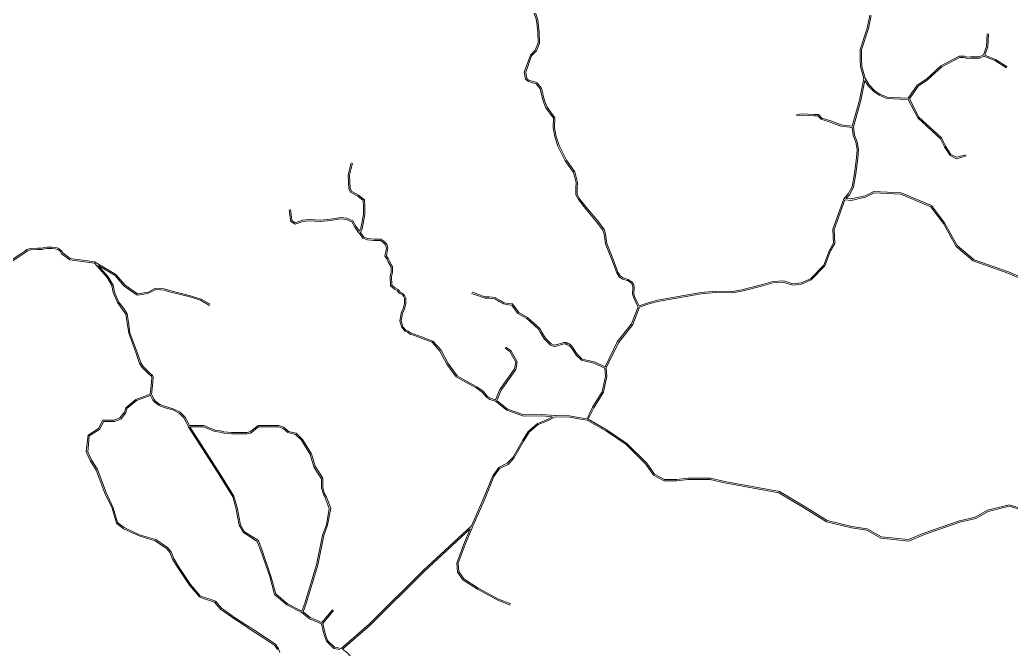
# Model space of a CAD drawing. Header units: millimetres. Extents: x 617885 to 663705, y 7172943 to 7234736.
# Drawn here: x 630358 to 634792, y 7210262 to 7213076 of the extents above; entities that cross this region are included whole.
import ezdxf

# ---------------------------------------------------------------- set-up
doc = ezdxf.new("R2010")
doc.units = ezdxf.units.MM
doc.layers.add('VIAS', color=7, linetype='Continuous', lineweight=5)

msp = doc.modelspace()

# ---------------------------------------------------------------- linework, layer by layer
at = {"layer": 'VIAS', "color": 253}
for points in [[(632380.5, 7211857.9), (632406.8, 7211848.5), (632438.2, 7211837.4), (632456.6, 7211837.4), (632483.7, 7211833.6), (632504.9, 7211822), (632523.2, 7211811), (632545.1, 7211807.4), (632561.3, 7211805.4), (632577.1, 7211783.7), (632589.8, 7211767.3), (632629, 7211745), (632682.4, 7211697.1), (632692, 7211679.8), (632708.7, 7211652), (632734.3, 7211626.5), (632747.9, 7211621.4), (632767.3, 7211624.9), (632774.8, 7211628.6), (632792.3, 7211632.5), (632800.9, 7211632.5), (632808.7, 7211628.6), (632816.7, 7211626.6), (632826.9, 7211616.5), (632836.4, 7211603.1), (632851.3, 7211580.8), (632873, 7211559.1), (632926.9, 7211546.1), (632975.2, 7211524.7), (633030.2, 7211635.4), (633093.9, 7211715.9), (633123.3, 7211793), (633116.5, 7211805.9), (633103.6, 7211832), (633098.7, 7211849.7), (633099.9, 7211876.9), (633098.3, 7211888.7), (633091.6, 7211899.1), (633076.1, 7211909.8), (633053.4, 7211916.6), (633038.4, 7211926.8), (633027.4, 7211944.9), (633004.8, 7212006.5), (632977.6, 7212074.8), (632971.8, 7212117.8), (632965.6, 7212135), (632937.8, 7212173), (632892.2, 7212226.3), (632856.7, 7212272.1), (632844.7, 7212293.5), (632844.7, 7212325), (632845.5, 7212348.1), (632834.4, 7212393.2), (632797.4, 7212445.4), (632764, 7212511.2), (632750.2, 7212552), (632742.8, 7212592.9), (632744.4, 7212635.9), (632710.8, 7212682.5), (632698.9, 7212711.7), (632684.9, 7212767.6), (632667.9, 7212789.4), (632657.3, 7212792.9), (632629.7, 7212800.8), (632619.6, 7212811), (632614.1, 7212842.1), (632641.5, 7212917.7), (632663.3, 7212940.7), (632675.7, 7212972.9), (632674.4, 7213020.8), (632669.3, 7213074), (632656.8, 7213109.2)], [(633831.9, 7212647), (633859, 7212648.8), (633910, 7212646.1), (633927.9, 7212646.1), (633942.2, 7212630.9), (633982.9, 7212618.9), (634029.7, 7212600.6), (634080.6, 7212594.5), (634084.9, 7212559.1), (634096.8, 7212528.9), (634103.1, 7212495.9), (634099.5, 7212458.1), (634090.9, 7212388), (634080.4, 7212329.6), (634063.3, 7212297.2), (634043.9, 7212275.7), (634043.4, 7212274.7), (633994.6, 7212139.5), (633997.3, 7212077.7), (633978.9, 7212045.4), (633954, 7211978.6), (633893.8, 7211918.4), (633852.5, 7211900.1), (633816, 7211895.5), (633775.5, 7211908), (633726.1, 7211906.4), (633674.1, 7211890.7), (633586.6, 7211868.8), (633544.8, 7211861.1), (633471.4, 7211862.7), (633403.8, 7211856.4), (633210.6, 7211821.7), (633164.4, 7211809.5), (633128, 7211796.8), (633121.9, 7211808.7), (633109.2, 7211834.2), (633104.7, 7211850.4), (633106, 7211877.2), (633104, 7211890.9), (633096, 7211903.3), (633078.8, 7211915.3), (633056, 7211922.1), (633042.8, 7211931), (633032.8, 7211947.5), (633010.4, 7212008.6), (632983.5, 7212076.4), (632977.6, 7212119.2), (632971, 7212137.8), (632942.5, 7212176.7), (632896.8, 7212230.1), (632861.7, 7212275.4), (632850.7, 7212295), (632850.7, 7212324.9), (632851.5, 7212348.7), (632839.9, 7212395.7), (632802.5, 7212448.5), (632769.6, 7212513.5), (632756, 7212553.5), (632748.8, 7212593.4), (632750.4, 7212637.7), (632716.1, 7212685.4), (632704.6, 7212713.6), (632690.4, 7212770.3), (632671.5, 7212794.5), (632659.1, 7212798.7), (632632.9, 7212806.2), (632625.1, 7212813.9), (632620.3, 7212841.6), (632646.7, 7212914.5), (632668.5, 7212937.5), (632681.7, 7212971.8), (632680.4, 7213021.2), (632675.2, 7213075.4), (632662.2, 7213112)], [(634159.8, 7213097), (634148.5, 7213038.4), (634115.8, 7212942.8), (634115.8, 7212900.9), (634117.6, 7212865.7), (634132.8, 7212812.8), (634113.2, 7212716.6), (634081.1, 7212600.4), (634031.1, 7212606.5), (633984.9, 7212624.6), (633945.4, 7212636.2), (633930.5, 7212652.1), (633910.1, 7212652.1), (633859, 7212654.8), (633831.5, 7212653)], [(634165.6, 7213095), (634154.3, 7213036.8), (634121.8, 7212941.9), (634121.8, 7212901.1), (634123.6, 7212866.7), (634138.7, 7212814.2), (634156.9, 7212784.5), (634182.6, 7212758), (634205, 7212744), (634237.2, 7212729.3), (634295.3, 7212726.5), (634331.7, 7212726), (634371.1, 7212783.9), (634414.7, 7212811.8), (634478, 7212870), (634559, 7212913.5), (634582.7, 7212912.9), (634594.2, 7212908.7), (634610.7, 7212909.7), (634649.4, 7212909.7), (634667.8, 7212918.5), (634682.1, 7212956.1), (634684.2, 7213012.9)], [(634690.2, 7213012.6), (634688, 7212954.9), (634674, 7212918), (634721.4, 7212898.8), (634773.7, 7212865.8)], [(634588.7, 7212472.7), (634547.3, 7212461.3), (634522.6, 7212473.2), (634498.7, 7212511.5), (634480.1, 7212547.8), (634378.6, 7212641.2), (634336.8, 7212722.8), (634375.4, 7212779.5), (634418.3, 7212807), (634481.5, 7212865), (634560.4, 7212907.5), (634581.6, 7212906.9), (634593.4, 7212902.6), (634610.9, 7212903.7), (634650.7, 7212903.7), (634670.3, 7212913), (634718.7, 7212893.5), (634770.5, 7212860.7)], [(634590.2, 7212466.9), (634546.7, 7212454.9), (634518.4, 7212468.5), (634493.5, 7212508.6), (634475.3, 7212544.1), (634373.8, 7212637.6), (634331.5, 7212720), (634295.1, 7212720.5), (634235.8, 7212723.3), (634202.2, 7212738.7), (634178.8, 7212753.3), (634152.2, 7212780.8), (634137.3, 7212804.9), (634119, 7212715.2), (634086.3, 7212596.9), (634090.8, 7212560.6), (634102.6, 7212530.6), (634109.1, 7212496.2), (634105.5, 7212457.4), (634096.9, 7212387.1), (634086.1, 7212327.6), (634068.2, 7212293.7), (634052.5, 7212276.2), (634075.3, 7212274.7), (634138.2, 7212289), (634177.8, 7212308.1), (634299.2, 7212302.4), (634436, 7212244.9), (634493.6, 7212168.1), (634550.5, 7212066.2), (634625.8, 7212002.8), (634779.9, 7211948.3), (634824.7, 7211929.4)], [(631568, 7212227), (631572.2, 7212193.2), (631574.9, 7212178.3), (631589.5, 7212168.6), (631622.8, 7212179.5), (631651.4, 7212182.7), (631701.9, 7212180.3), (631747.2, 7212184.3), (631794, 7212191.5), (631820.5, 7212189.1), (631847.5, 7212176.4), (631860.6, 7212152.5), (631876.8, 7212130.1), (631883.1, 7212143.8), (631894.8, 7212205.5), (631894.8, 7212240.8), (631893.2, 7212268.3), (631869.8, 7212286.9), (631838.4, 7212303.5), (631829.4, 7212320.3), (631826.7, 7212381.2), (631840.4, 7212436.1)], [(631846.2, 7212434.6), (631832.7, 7212380.6), (631835.4, 7212321.9), (631842.8, 7212307.9), (631873.1, 7212291.9), (631899.1, 7212271.4), (631900.8, 7212241), (631900.8, 7212204.9), (631888.8, 7212141.9), (631880.9, 7212124.5), (631895.8, 7212104), (631913.7, 7212097.7), (631941.9, 7212095.1), (631972.7, 7212095.1), (631985.5, 7212086.6), (631999.4, 7212072.8), (632003.6, 7212055.7), (631997.2, 7212021.1), (632005.8, 7212008.8), (632011.1, 7211996.9), (632024.5, 7211972.9), (632024.5, 7211945.7), (632020.6, 7211928.7), (632021.8, 7211888.7), (632036.2, 7211876.8), (632049.5, 7211870.1), (632058.7, 7211858.3), (632074.4, 7211849.1), (632078.9, 7211843.2), (632084.5, 7211831.9), (632084.5, 7211807.4), (632081.8, 7211793.8), (632077.8, 7211783.1), (632068.8, 7211762.5), (632066.2, 7211745.9), (632063.7, 7211730.8), (632066.2, 7211721), (632071.2, 7211703.5), (632084.7, 7211688.8), (632094.8, 7211683.7), (632107.6, 7211674.7), (632121.6, 7211670.9), (632154.5, 7211658.5), (632205.5, 7211639), (632241.7, 7211598.3), (632272.9, 7211539.1), (632313.8, 7211483.6), (632356.1, 7211460.3), (632402.1, 7211435.1), (632429.6, 7211415.3), (632450.2, 7211391.9), (632462.8, 7211384), (632485.5, 7211376.9), (632505, 7211422.6), (632570.3, 7211514.8), (632576.7, 7211544.9), (632549.2, 7211592.6), (632528.8, 7211607.2)], [(634823.2, 7211923.6), (634777.7, 7211942.7), (634622.7, 7211997.5), (634545.8, 7212062.3), (634488.6, 7212164.8), (634432.1, 7212240), (634297.9, 7212296.5), (634179.1, 7212302.1), (634140.2, 7212283.3), (634075.8, 7212268.6), (634048.2, 7212270.5), (634000.6, 7212138.6), (634003.4, 7212076.2), (633984.3, 7212042.9), (633959.1, 7211975.2), (633897.3, 7211913.4), (633854.1, 7211894.3), (633815.5, 7211889.4), (633774.6, 7211902), (633727, 7211900.4), (633675.7, 7211884.9), (633587.9, 7211863), (633545.3, 7211855.1), (633471.6, 7211856.6), (633404.6, 7211850.4), (633211.9, 7211815.8), (633166.2, 7211803.7), (633128.9, 7211790.8), (633099.2, 7211712.9), (633035.3, 7211632.1), (632979.7, 7211520.2), (632983.4, 7211481.2), (632968.2, 7211410.8), (632924.5, 7211340.4), (632900.3, 7211290.3), (632984.8, 7211241), (633073.4, 7211182), (633162.1, 7211093.4), (633196.1, 7211044.8), (633241.4, 7211021), (633296.9, 7211021), (633346, 7211025.9), (633447, 7211025.9), (633511, 7211011.1), (633755.5, 7210966.9), (633859, 7210905.3), (633968.9, 7210837), (634078.7, 7210810.1), (634147.8, 7210800.3), (634211.5, 7210763.6), (634332.7, 7210751.5), (634401.5, 7210780.1), (634560.2, 7210835.6), (634631.2, 7210851.4), (634686.6, 7210883), (634782.8, 7210907), (635002.4, 7210842)], [(631562, 7212226.3), (631566.3, 7212192.3), (631569.5, 7212174.7), (631588.6, 7212162), (631624.1, 7212173.6), (631651.6, 7212176.7), (631702, 7212174.3), (631748, 7212178.3), (631794.1, 7212185.5), (631818.9, 7212183.2), (631843.1, 7212171.8), (631855.6, 7212149.3), (631873.1, 7212125.1), (631877.8, 7212118.6), (631892, 7212099), (631912.4, 7212091.8), (631941.7, 7212089.1), (631970.9, 7212089.1), (631981.7, 7212082), (631993.9, 7212069.7), (631997.5, 7212055.5), (631990.9, 7212019.7), (632000.6, 7212005.8), (632005.7, 7211994.2), (632018.5, 7211971.3), (632018.5, 7211946.3), (632014.5, 7211929.3), (632015.9, 7211885.8), (632032.9, 7211871.7), (632045.6, 7211865.3), (632054.7, 7211853.7), (632070.4, 7211844.5), (632073.8, 7211840), (632078.5, 7211830.5), (632078.5, 7211808), (632076, 7211795.5), (632072.2, 7211785.3), (632063, 7211764.2), (632060.3, 7211746.8), (632057.6, 7211730.6), (632060.4, 7211719.5), (632065.8, 7211700.5), (632081, 7211683.9), (632091.8, 7211678.5), (632105.1, 7211669.2), (632119.8, 7211665.2), (632152.4, 7211652.9), (632202, 7211634), (632236.8, 7211594.9), (632267.8, 7211535.9), (632309.7, 7211479), (632353.2, 7211455), (632398.8, 7211430), (632425.6, 7211410.8), (632446.2, 7211387.2), (632460.3, 7211378.5), (632485.8, 7211370.5), (632536.6, 7211330.3), (632610.7, 7211303.5), (632692.7, 7211304.5), (632740.7, 7211301.2), (632715.4, 7211287.8), (632673.2, 7211271), (632631.7, 7211235.5), (632607.3, 7211196), (632562.6, 7211118.8), (632537.9, 7211093.1), (632499.8, 7211074.6), (632472.8, 7211037), (632430.1, 7210932.3), (632378.3, 7210812.6), (632162.5, 7210613.5), (631920.5, 7210374.3), (631795.2, 7210265.3), (631764.6, 7210271), (631734.6, 7210301), (631723, 7210331.8), (631713.1, 7210377.2), (631760.2, 7210434.6)], [(630319.4, 7212000.9), (630362.8, 7212030.1), (630380.7, 7212041.9), (630388.5, 7212049), (630403.8, 7212053), (630436.4, 7212055.3), (630447.9, 7212055.3), (630457.2, 7212054.6), (630466.5, 7212057.5), (630479.7, 7212059.8), (630490.6, 7212059.8), (630501.9, 7212059), (630517.2, 7212058.3), (630528.4, 7212055.1), (630534.3, 7212051.7), (630543.9, 7212042.9), (630549.3, 7212033.3), (630582.9, 7212008.1), (630692.9, 7211993.3), (630694.1, 7211992.9), (630787.8, 7211937), (630828.6, 7211889.4), (630884.4, 7211850.9), (630904.9, 7211853.5), (630931.5, 7211858.8), (630964.6, 7211876.7), (630987.2, 7211873.9), (631003.7, 7211872.5), (631028.4, 7211865.7), (631115.4, 7211843.9), (631168.8, 7211827.5), (631209, 7211803.7)], [(630322.6, 7211995.8), (630366.2, 7212025.1), (630384.3, 7212037.2), (630391.5, 7212043.6), (630404.7, 7212047.1), (630436.6, 7212049.3), (630447.6, 7212049.3), (630457.8, 7212048.5), (630467.9, 7212051.6), (630480.3, 7212053.8), (630490.4, 7212053.8), (630501.6, 7212053), (630516.2, 7212052.3), (630526.1, 7212049.5), (630530.7, 7212046.9), (630539.1, 7212039.2), (630544.7, 7212029.2), (630580.6, 7212002.3), (630691, 7211987.5), (630748.1, 7211923.4), (630769.4, 7211887.5), (630774.8, 7211856.5), (630794.1, 7211812.4), (630817.3, 7211781), (630831.9, 7211759.1), (630837.7, 7211721.5), (630844.5, 7211674.5), (630862.5, 7211625.9), (630878.6, 7211583.5), (630893.1, 7211539), (630905.4, 7211521.4), (630930.2, 7211495.5), (630945.9, 7211481.8), (630947.8, 7211476.5), (630946.3, 7211455.1), (630941.1, 7211402.5), (630876.4, 7211378.6), (630831.3, 7211341), (630826.3, 7211321.2), (630805.3, 7211295.5), (630779.7, 7211286.2), (630729.6, 7211286.2), (630709.6, 7211248.7), (630662.6, 7211219.1), (630660, 7211195.6), (630655, 7211143.5), (630672.5, 7211106), (630699.4, 7211062.2), (630738.4, 7210959.9), (630770.1, 7210891.6), (630789.8, 7210825), (630820.7, 7210800.3), (630891.5, 7210768), (630963.1, 7210746.7), (631014.3, 7210712.1), (631029, 7210694.4), (631041.1, 7210664.1), (631062.7, 7210628.8), (631116.3, 7210547.7), (631160.9, 7210495.7), (631177, 7210488.7), (631206.7, 7210479.1), (631228.8, 7210471.8), (631255.3, 7210440.6), (631318.7, 7210395.5), (631352.2, 7210374.5), (631396.1, 7210345.9), (631448.6, 7210311.5), (631497.8, 7210278.4), (631509.7, 7210261.1)], [(631205.9, 7211798.6), (631166.4, 7211822), (631113.8, 7211838.2), (631026.9, 7211859.9), (631002.7, 7211866.6), (630986.6, 7211867.9), (630965.7, 7211870.5), (630933.6, 7211853.1), (630905.8, 7211847.6), (630882.9, 7211844.7), (630824.5, 7211884.9), (630783.9, 7211932.4), (630707.7, 7211977.8), (630752.9, 7211927), (630775.1, 7211889.6), (630780.6, 7211858.2), (630799.3, 7211815.4), (630822.2, 7211784.4), (630837.6, 7211761.3), (630843.6, 7211722.4), (630850.4, 7211676), (630868.1, 7211628), (630884.3, 7211585.5), (630898.6, 7211541.7), (630910, 7211525.2), (630934.4, 7211499.9), (630951, 7211485.3), (630953.8, 7211477.3), (630952.3, 7211454.6), (630947, 7211400.9), (630958.1, 7211378.9), (630966.7, 7211368.9), (630984.1, 7211356.3), (631009.3, 7211347), (631044.1, 7211336.9), (631074.4, 7211321.5), (631095.5, 7211300.5), (631110.7, 7211273.9), (631114.9, 7211262.4), (631180.1, 7211262.4), (631230.9, 7211241), (631254.8, 7211238.4), (631270.8, 7211233.1), (631305, 7211230.4), (631373.9, 7211230.4), (631386.3, 7211232.9), (631396.4, 7211240.5), (631409.7, 7211251.1), (631423.8, 7211262.4), (631516.1, 7211262.4), (631538.5, 7211254), (631559.7, 7211235.5), (631594.4, 7211227.5), (631622, 7211200), (631662.4, 7211135.4), (631678.4, 7211079.4), (631691.5, 7211058.5), (631713.3, 7211025.8), (631713.3, 7210982.7), (631721.1, 7210956.7), (631729, 7210940.8), (631748.1, 7210891.9), (631734.5, 7210816.2), (631716.9, 7210770.5), (631689.9, 7210636.9), (631638.3, 7210465.3), (631624.4, 7210429.2), (631656.4, 7210402.8), (631709, 7210381.6), (631755.6, 7210438.4)], [(632532.3, 7211612.1), (632553.7, 7211596.8), (632583, 7211545.9), (632575.9, 7211512.3), (632510.3, 7211419.6), (632490.9, 7211374.1), (632539.5, 7211335.6), (632611.7, 7211309.5), (632692.8, 7211310.5), (632750.2, 7211306.5), (632753.3, 7211306.4), (632816.7, 7211304.8), (632857.3, 7211297.4), (632894.7, 7211292.3), (632919.3, 7211343.3), (632962.5, 7211413.1), (632977.4, 7211481.6), (632973.8, 7211518.7), (632925, 7211540.4), (632870, 7211553.7), (632846.7, 7211577), (632831.5, 7211599.7), (632822.3, 7211612.6), (632813.7, 7211621.2), (632806.6, 7211623), (632799.5, 7211626.5), (632793, 7211626.5), (632776.8, 7211622.9), (632769.2, 7211619.2), (632747.3, 7211615.2), (632730.9, 7211621.3), (632703.9, 7211648.3), (632686.8, 7211676.8), (632677.7, 7211693.3), (632625.5, 7211740.1), (632585.8, 7211762.7), (632572.3, 7211780.1), (632558, 7211799.7), (632544.2, 7211801.4), (632521.1, 7211805.3), (632501.9, 7211816.8), (632481.8, 7211827.8), (632456.2, 7211831.4), (632437.1, 7211831.4), (632404.7, 7211842.8), (632378.5, 7211852.2)], [(631521.1, 7210246.8), (631515.1, 7210263.8), (631502.1, 7210282.8), (631451.9, 7210316.5), (631399.4, 7210350.9), (631355.4, 7210379.5), (631322, 7210400.5), (631259.4, 7210445.1), (631232.3, 7210476.9), (631208.6, 7210484.8), (631179.1, 7210494.3), (631164.6, 7210500.7), (631121.1, 7210551.3), (631067.7, 7210632), (631046.5, 7210666.8), (631034.2, 7210697.6), (631018.4, 7210716.6), (630965.7, 7210752.2), (630893.6, 7210773.6), (630823.9, 7210805.4), (630795, 7210828.5), (630775.7, 7210893.7), (630743.9, 7210962.2), (630704.8, 7211064.9), (630677.8, 7211108.9), (630661.2, 7211144.6), (630666, 7211195), (630668.2, 7211215.5), (630714.1, 7211244.5), (630733.2, 7211280.2), (630780.8, 7211280.2), (630808.9, 7211290.4), (630831.8, 7211318.4), (630836.6, 7211337.6), (630879.5, 7211373.3), (630942.4, 7211396.6)], [(630942.4, 7211396.6), (630953.1, 7211375.6), (630962.6, 7211364.5), (630981.3, 7211351), (631007.4, 7211341.3), (631041.9, 7211331.3), (631070.8, 7211316.6), (631090.7, 7211296.9), (631105.3, 7211271.3), (631110, 7211258.4), (631110.3, 7211257.8), (631251.6, 7211036.6), (631310.1, 7210943.7), (631323.3, 7210893.6), (631339.4, 7210815.9), (631358.6, 7210782.9), (631419.8, 7210743.1), (631435.4, 7210701.4), (631475.4, 7210586.9), (631496.9, 7210506.2), (631551.3, 7210460), (631619.2, 7210425.8), (631653.3, 7210397.6), (631707.3, 7210375.8), (631717.2, 7210330), (631729.4, 7210297.7), (631761.7, 7210265.4), (631788.6, 7210260.5)], [(631115.3, 7211261), (631115.5, 7211260.7)], [(632553.4, 7210464), (632498.5, 7210485.7), (632408, 7210534.9), (632343.2, 7210575.9), (632321.1, 7210608.4), (632318.9, 7210646), (632349.7, 7210729.1), (632381.6, 7210804.8), (632384.7, 7210812.2), (632435.7, 7210929.9), (632478, 7211034), (632503.8, 7211069.9), (632541.5, 7211088.1), (632567.4, 7211115.2), (632612.4, 7211192.9), (632636.3, 7211231.5), (632676.3, 7211265.8), (632718, 7211282.3), (632752, 7211300.4), (632816.1, 7211298.8), (632856.4, 7211291.5), (632895.4, 7211286.2), (632981.6, 7211235.9), (633069.6, 7211177.4), (633157.4, 7211089.6), (633192, 7211040.2), (633239.9, 7211015), (633297.2, 7211015), (633346.3, 7211019.9), (633446.3, 7211019.9), (633509.8, 7211005.2), (633753.4, 7210961.2), (633855.9, 7210900.2), (633966.6, 7210831.3), (634077.5, 7210804.2), (634145.8, 7210794.5), (634209.6, 7210757.7), (634333.6, 7210745.3), (634403.7, 7210774.5), (634561.8, 7210829.8), (634633.4, 7210845.7), (634688.8, 7210877.4), (634782.7, 7210900.8), (634999.4, 7210836.6)], [(631118.3, 7211256.4), (631256.7, 7211039.8), (631315.6, 7210946.1), (631329.1, 7210895), (631345, 7210818.1), (631363.1, 7210787.1), (631424.7, 7210747), (631441, 7210703.4), (631481.1, 7210588.7), (631502.2, 7210509.5), (631554.6, 7210465.1), (631619.3, 7210432.5), (631632.6, 7210467.2), (631684.1, 7210638.4), (631711.2, 7210772.1), (631728.7, 7210817.8), (631741.9, 7210891.3), (631723.6, 7210938.4), (631715.5, 7210954.5), (631707.3, 7210981.8), (631707.3, 7211024), (631686.4, 7211055.2), (631672.9, 7211076.9), (631656.9, 7211132.9), (631617.2, 7211196.2), (631591.4, 7211222), (631556.8, 7211230), (631535.4, 7211248.8), (631515, 7211256.4), (631425.9, 7211256.4), (631413.4, 7211246.4), (631400, 7211235.7), (631388.8, 7211227.3), (631374.5, 7211224.4), (631304.7, 7211224.4), (631269.6, 7211227.1), (631253.5, 7211232.5), (631229.4, 7211235.2), (631178.9, 7211256.4), (631118.3, 7211256.4)], [(632551.2, 7210458.4), (632495.9, 7210480.3), (632405, 7210529.8), (632338.9, 7210571.5), (632315.2, 7210606.4), (632312.9, 7210646.9), (632344.1, 7210731.3), (632372.7, 7210799.2), (632166.7, 7210609.2), (631924.6, 7210369.9), (631800.8, 7210262.3), (631822.9, 7210245.2), (631849.7, 7210212.2), (631899.1, 7210136), (631895.7, 7210082.5), (631899, 7210048.3), (631920.6, 7210021.3), (631972.3, 7209987.2), (632016.7, 7209985.4), (632084.1, 7210017.7), (632159.4, 7210092.9)]]:
    msp.add_lwpolyline(points, dxfattribs=at)

doc.saveas('drawing.dxf')
